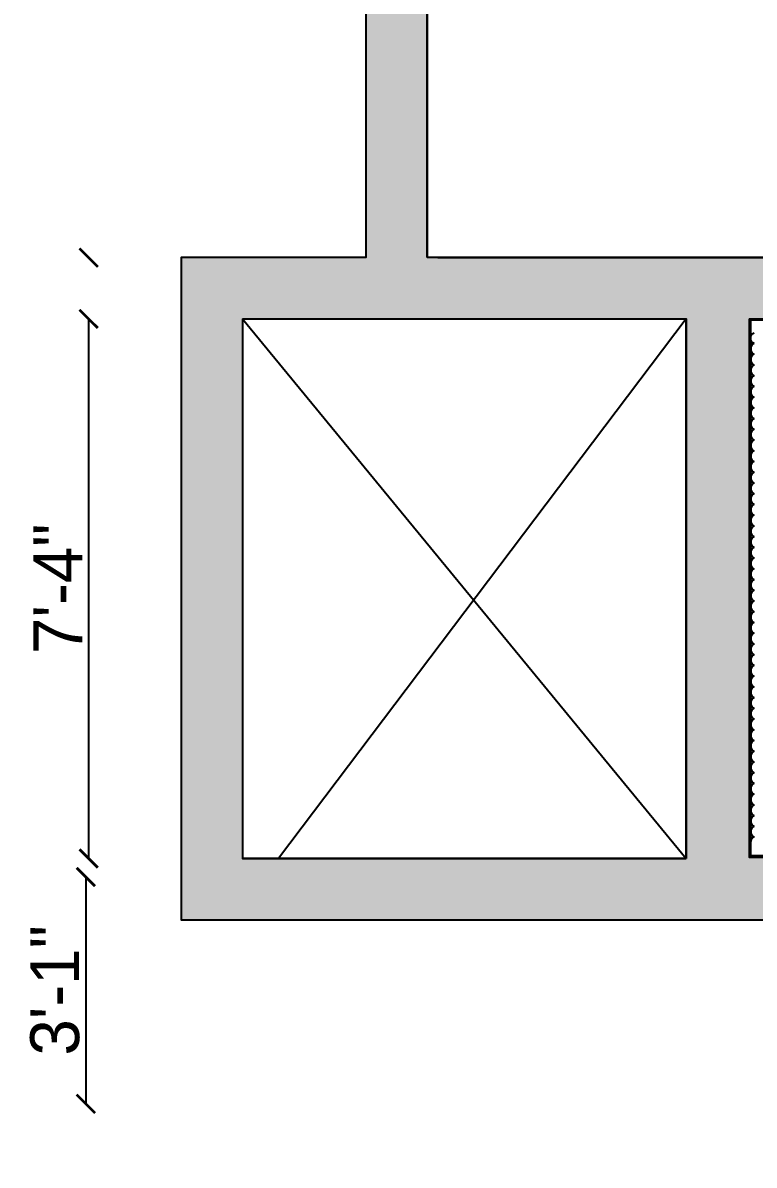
# Model space of a CAD drawing. Header units: inches. Extents: x 120 to 1121, y -124 to 610.
# Drawn here: x 120.1 to 239.5, y 154.8 to 341.4 of the extents above; entities that cross this region are included whole.
import ezdxf

# ---------------------------------------------------------------- set-up
doc = ezdxf.new("R2010")
doc.units = ezdxf.units.IN
doc.header["$LTSCALE"] = 0.5
doc.header["$MEASUREMENT"] = 0
doc.dimstyles.get("Standard").update_dxf_attribs({"dimtxt": 8, "dimasz": 3, "dimexe": 0.18, "dimexo": 0.0625, "dimgap": 1.03125, "dimtad": 1, "dimdec": 4, "dimzin": 0, "dimdsep": 46, "dimlunit": 4, "dimtxsty": 'Standard', "dimblk": 'ARCHTICK', "dimcen": 0.09, "dimse1": 1, "dimse2": 1, "dimclrd": 256, "dimclrt": 256, "dimadec": 0, "dimazin": 0, "dimtfac": 1, "dimtdec": 4, "dimtofl": 0, "dimtmove": 2, "dimatfit": 3, "dimfxl": 1, "dimtolj": 1, "dimtzin": 0, "dimlwd": -1, "dimarcsym": 0})

# ---------------------------------------------------------------- blocks, each defined once
blk = doc.blocks.new('_ArchTick')
at = {"color": 0, "linetype": 'ByBlock', "const_width": 0.15}
blk.add_lwpolyline([(-0.5, -0.5), (0.5, 0.5)], dxfattribs=at)
blk = doc.blocks.new('*D26')
at = {"transparency": 16777216}
blk.add_line((130.8, 293), (130.8, 204.87), dxfattribs=at)
at = {"layer": 'Defpoints', "color": 0, "transparency": 16777216}
for p in [(155.94, 293), (130.8, 204.87), (155.94, 204.87)]:
    blk.add_point(p, dxfattribs=at)
at = {"transparency": 16777216, "xscale": 3, "yscale": 3, "zscale": 3}
for p, rotation in [((130.8, 293), 90), ((130.8, 204.87), 270)]:
    blk.add_blockref('_ArchTick', p, dxfattribs=dict(at, rotation=rotation))
at = {"transparency": 16777216, "insert": (125.77, 248.93), "char_height": 8, "attachment_point": 5, "rotation": 90}
blk.add_mtext('\\A1;7\'-4"', dxfattribs=at)
blk = doc.blocks.new('*D44')
at = {"transparency": 16777216}
blk.add_line((130.34, 201.86), (130.34, 164.81), dxfattribs=at)
at = {"layer": 'Defpoints', "color": 0, "transparency": 16777216}
for p in [(397.47, 201.86), (130.34, 164.81), (397.47, 164.81)]:
    blk.add_point(p, dxfattribs=at)
at = {"transparency": 16777216, "xscale": 3, "yscale": 3, "zscale": 3}
for p, rotation in [((130.34, 201.86), 90), ((130.34, 164.81), 270)]:
    blk.add_blockref('_ArchTick', p, dxfattribs=dict(at, rotation=rotation))
at = {"transparency": 16777216, "insert": (125.31, 183.34), "char_height": 8, "attachment_point": 5, "rotation": 90}
blk.add_mtext('\\A1;3\'-1"', dxfattribs=at)

msp = doc.modelspace()

# ---------------------------------------------------------------- hatches: boundary and pattern name
at = {"true_color": 0xf0f0f0}
h = msp.add_hatch(color=7, dxfattribs=at)
h.dxf.hatch_style = 1
h.paths.add_polyline_path([(435.60123, 399.26153), (425.64923, 399.26153), (425.64923, 303.00957), (186.05621, 303.00957), (186.05621, 522.32356), (425.64923, 522.32356), (425.64923, 399.26153), (435.60123, 399.26153), (435.66357, 522.32356), (441.17145, 522.32356), (441.17145, 532.3379), (176.04189, 532.3379), (176.04189, 303.00957), (145.92947, 303.00957), (145.92947, 194.85472), (304.47576, 194.85472), (304.47576, 154.79738), (452, 154.79738), (452, 164.81173), (314.49008, 164.81173), (314.49008, 201.86476), (314.49008, 205.11978), (238.63184, 205.11978), (238.63184, 292.99524), (435.54739, 292.99524)])
h.paths.add_polyline_path([(228.36679, 292.99524), (228.36679, 204.86908), (155.9438, 204.86908), (155.9438, 292.99524), (176.04189, 292.99524), (186.05621, 292.99524)], flags=16)

# ---------------------------------------------------------------- linework, layer by layer
for p, q in [((186.05621, 522.32356), (186.05621, 303.00957)), ((187.80873, 303.00957), (424.64779, 303.00957)), ((155.9438, 292.99524), (155.9438, 204.86908)), ((155.9438, 292.99524), (228.36679, 204.86908)), ((228.36679, 204.86908), (228.36679, 292.99524)), ((228.36679, 292.99524), (228.36679, 204.86908)), ((238.63184, 292.99524), (435.54739, 292.99524)), ((238.88184, 292.79676), (238.63184, 292.99524)), ((238.88184, 292.79676), (238.88184, 209.37553)), ((435.79766, 292.79676), (238.88184, 292.79676)), ((238.88184, 209.37553), (238.88184, 208.87481)), ((238.88184, 208.87481), (238.88184, 205.36978)), ((238.88184, 205.36978), (314.49008, 205.36978))]:
    msp.add_line(p, q)
for points in [[(435.54739, 292.99524), (435.66357, 522.32356), (441.17145, 522.32356), (441.17145, 532.3379), (176.04189, 532.3379), (176.04189, 303.00957), (145.92947, 303.00957), (145.92947, 194.85472), (304.47576, 194.85472), (304.47576, 154.79738), (837.23848, 154.79738), (793.53377, 154.79738), (789.16966, 154.79738), (759.12666, 154.79738), (759.87772, 154.79738), (759.87772, 159.05348), (761.63024, 159.05348), (761.63024, 157.30096), (759.87772, 157.30096)], [(155.9438, 292.99524), (176.04189, 292.99524), (186.05621, 292.99524), (228.36679, 292.99524), (161.80953, 204.86908)], [(238.63184, 292.99524), (238.63184, 205.11978), (314.49008, 205.11978)]]:
    msp.add_lwpolyline(points)
for points in [[(186.05621, 303.00957), (186.05621, 522.32356), (425.64923, 522.32356), (425.64923, 303.00957)], [(228.36679, 204.86908), (155.9438, 204.86908)]]:
    msp.add_lwpolyline(points, close=True)
at = {"color": 254, "true_color": 0xdcdcdc}
for points in [[(239.46601, 288.9895), (239.14142, 289.17177), (238.91616, 289.60639), (238.91616, 290.12514), (239.14142, 290.55974), (239.46601, 290.74201)], [(239.46601, 288.9895), (239.14142, 288.80724), (238.91616, 288.37262), (238.91616, 287.85389), (239.14142, 287.41925), (239.46601, 287.237)], [(239.46601, 287.237), (239.14142, 287.05473), (238.91616, 286.62012), (238.91616, 286.10137), (239.14142, 285.66675), (239.46601, 285.48448)], [(239.46601, 285.48448), (239.14142, 285.30222), (238.91616, 284.86761), (238.91616, 284.34886), (239.14142, 283.91424), (239.46601, 283.73197)], [(239.46601, 283.73197), (239.14142, 283.54971), (238.91616, 283.1151), (238.91616, 282.59636), (239.14142, 282.16173), (239.46601, 281.97947)], [(239.46601, 281.97947), (239.14142, 281.7972), (238.91616, 281.36259), (238.91616, 280.84384), (239.14142, 280.40922), (239.46601, 280.22695)], [(239.46601, 280.22695), (239.14142, 280.04469), (238.91616, 279.61008), (238.91616, 279.09133), (239.14142, 278.65671), (239.46601, 278.47445)], [(239.46601, 278.47445), (239.14142, 278.29218), (238.91616, 277.85757), (238.91616, 277.33883), (239.14142, 276.90421), (239.46601, 276.72194)], [(239.46601, 276.72194), (239.14142, 276.53969), (238.91616, 276.10506), (238.91616, 275.58632), (239.14142, 275.15169), (239.46601, 274.96943)], [(239.46601, 274.96943), (239.14142, 274.78717), (238.91616, 274.35255), (238.91616, 273.83381), (239.14142, 273.39918), (239.46601, 273.21692)], [(239.46601, 273.21692), (239.14142, 273.03467), (238.91616, 272.60005), (238.91616, 272.0813), (239.14142, 271.64668), (239.46601, 271.46441)], [(239.46601, 271.46441), (239.14142, 271.28216), (238.91616, 270.84754), (238.91616, 270.32879), (239.14142, 269.89416), (239.46601, 269.7119)], [(239.46601, 269.7119), (239.14142, 269.52965), (238.91616, 269.09502), (238.91616, 268.57628), (239.14142, 268.14165), (239.46601, 267.95939)], [(239.46601, 267.95939), (239.14142, 267.77714), (238.91616, 267.34252), (238.91616, 266.82377), (239.14142, 266.38915), (239.46601, 266.20688)], [(239.46601, 266.20688), (239.14142, 266.02463), (238.91616, 265.59001), (238.91616, 265.07126), (239.14142, 264.63664), (239.46601, 264.45437)], [(239.46601, 264.45437), (239.14142, 264.27213), (238.91616, 263.83749), (238.91616, 263.31876), (239.14142, 262.88413), (239.46601, 262.70187)], [(239.46601, 262.70187), (239.14142, 262.51961), (238.91616, 262.08499), (238.91616, 261.56624), (239.14142, 261.13162), (239.46601, 260.94935)], [(239.46601, 260.94935), (239.14142, 260.7671), (238.91616, 260.33248), (238.91616, 259.81373), (239.14142, 259.37911), (239.46601, 259.19685)], [(239.46601, 259.19685), (239.14142, 259.0146), (238.91616, 258.57997), (238.91616, 258.06123), (239.14142, 257.6266), (239.46601, 257.44434)], [(239.46601, 257.44434), (239.14142, 257.26208), (238.91616, 256.82746), (238.91616, 256.30871), (239.14142, 255.87409), (239.46601, 255.69182)], [(239.46601, 255.69182), (239.14142, 255.50957), (238.91616, 255.07495), (238.91616, 254.55621), (239.14142, 254.12158), (239.46601, 253.93932)], [(239.46601, 253.93932), (239.14142, 253.75707), (238.91616, 253.32245), (238.91616, 252.8037), (239.14142, 252.36908), (239.46601, 252.18681)], [(239.46601, 252.18681), (239.14142, 252.00456), (238.91616, 251.56993), (238.91616, 251.05119), (239.14142, 250.61656), (239.46601, 250.4343)], [(239.46601, 250.4343), (239.14142, 250.25205), (238.91616, 249.81742), (238.91616, 249.29868), (239.14142, 248.86405), (239.46601, 248.68179)], [(239.46601, 248.68179), (239.14142, 248.49954), (238.91616, 248.06492), (238.91616, 247.54617), (239.14142, 247.11155), (239.46601, 246.92928)], [(239.46601, 246.92928), (239.14142, 246.74703), (238.91616, 246.3124), (238.91616, 245.79366), (239.14142, 245.35903), (239.46601, 245.17677)], [(239.46601, 245.17677), (239.14142, 244.99452), (238.91616, 244.55989), (238.91616, 244.04115), (239.14142, 243.60653), (239.46601, 243.42426)], [(239.46601, 243.42426), (239.14142, 243.24201), (238.91616, 242.80739), (238.91616, 242.28864), (239.14142, 241.85402), (239.46601, 241.67177)], [(239.46601, 241.67177), (239.14142, 241.4895), (238.91616, 241.05488), (238.91616, 240.53613), (239.14142, 240.10151), (239.46601, 239.91925)], [(239.46601, 239.91925), (239.14142, 239.737), (238.91616, 239.30237), (238.91616, 238.78363), (239.14142, 238.349), (239.46601, 238.16675)], [(239.46601, 238.16675), (239.14142, 237.98448), (238.91616, 237.54986), (238.91616, 237.03111), (239.14142, 236.59649), (239.46601, 236.41424)], [(239.46601, 236.41424), (239.14142, 236.23197), (238.91616, 235.79735), (238.91616, 235.27861), (239.14142, 234.84398), (239.46601, 234.66173)], [(239.46601, 234.66173), (239.14142, 234.47947), (238.91616, 234.04484), (238.91616, 233.5261), (239.14142, 233.09147), (239.46601, 232.90922)], [(239.46601, 232.90922), (239.14142, 232.72695), (238.91616, 232.29233), (238.91616, 231.77358), (239.14142, 231.33896), (239.46601, 231.15671)], [(239.46601, 231.15671), (239.14142, 230.97445), (238.91616, 230.53982), (238.91616, 230.02108), (239.14142, 229.58645), (239.46601, 229.40421)], [(239.46601, 229.40421), (239.14142, 229.22194), (238.91616, 228.78732), (238.91616, 228.26857), (239.14142, 227.83395), (239.46601, 227.65169)], [(239.46601, 227.65169), (239.14142, 227.46943), (238.91616, 227.0348), (238.91616, 226.51606), (239.14142, 226.08143), (239.46601, 225.89918)], [(239.46601, 225.89918), (239.14142, 225.71692), (238.91616, 225.28229), (238.91616, 224.76355), (239.14142, 224.32893), (239.46601, 224.14668)], [(239.46601, 224.14668), (239.14142, 223.96441), (238.91616, 223.52979), (238.91616, 223.01104), (239.14142, 222.57642), (239.46601, 222.39416)], [(239.46601, 222.39416), (239.14142, 222.2119), (238.91616, 221.77727), (238.91616, 221.25853), (239.14142, 220.8239), (239.46601, 220.64165)], [(239.46601, 220.64165), (239.14142, 220.45939), (238.91616, 220.02477), (238.91616, 219.50602), (239.14142, 219.0714), (239.46601, 218.88915)], [(239.46601, 218.88915), (239.14142, 218.70688), (238.91616, 218.27226), (238.91616, 217.75351), (239.14142, 217.3189), (239.46601, 217.13664)], [(239.46601, 217.13664), (239.14142, 216.95437), (238.91616, 216.51975), (238.91616, 216.00101), (239.14142, 215.56639), (239.46601, 215.38413)], [(239.46601, 215.38413), (239.14142, 215.20187), (238.91616, 214.76724), (238.91616, 214.2485), (239.14142, 213.81389), (239.46601, 213.63162)], [(239.46601, 213.63162), (239.14142, 213.44935), (238.91616, 213.01473), (238.91616, 212.49598), (239.14142, 212.06138), (239.46601, 211.87911)], [(239.46601, 211.87911), (239.14142, 211.69685), (238.91616, 211.26222), (238.91616, 210.74348), (239.14142, 210.30886), (239.46601, 210.1266)], [(239.46601, 210.1266), (239.14142, 209.94434), (238.91616, 209.50971), (238.91616, 208.99097), (239.14142, 208.55636), (239.46601, 208.37409)], [(239.46601, 208.37409), (239.19217, 208.2387), (238.97209, 207.9086), (238.88184, 207.49784)]]:
    msp.add_lwpolyline(points, dxfattribs=at)

# ---------------------------------------------------------------- block references
at = {"xscale": 3, "yscale": 3, "zscale": 3}
for p, rotation in [((130.80465, 303.00957), 270), ((130.80465, 204.86908), 90), ((130.80465, 204.86908), 270)]:
    msp.add_blockref('_ArchTick', p, dxfattribs=dict(at, rotation=rotation))

# ---------------------------------------------------------------- dimensions: what is measured, and where the dimension line sits
for base, p1, p2, text, picture, middle in [((130.80465, 204.86908), (155.9438, 292.99524), (155.9438, 204.86908), '7\'-4"', '*D26', (125.7734, 248.93216)), ((130.33926, 164.81173), (397.46592, 201.86476), (397.46592, 164.81173), '3\'-1"', '*D44', (125.30801, 183.33824))]:
    dim = msp.add_linear_dim(base=base, p1=p1, p2=p2, angle=90, text=text, dimstyle='Standard')
    dim.commit()
    dim.dimension.update_dxf_attribs({"geometry": picture, "text_midpoint": middle})

doc.saveas('drawing.dxf')
